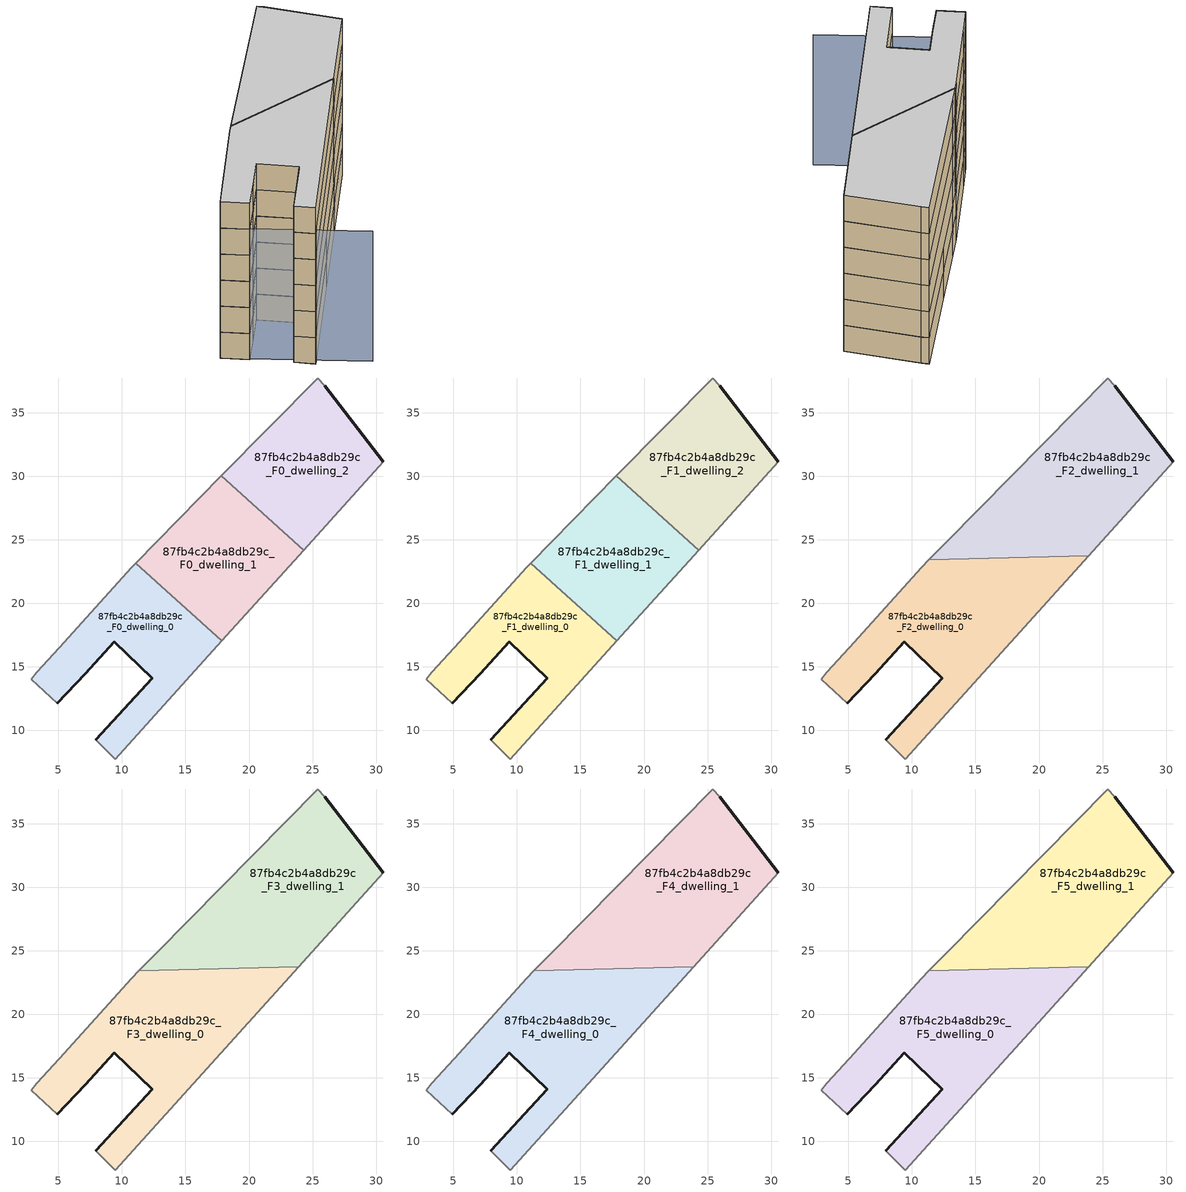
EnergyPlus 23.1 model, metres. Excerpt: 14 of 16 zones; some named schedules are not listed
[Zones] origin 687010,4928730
87fb4c2b4a8db29c_F0_dwelling_0
 floor ground (EU_floor_Construction): 12.38,14.08 7.95,9.25 9.47,7.75 17.85,17.04 11.07,23.16 10.77,22.84 5.07,16.5 3.32,14.55 2.88,14.01 4.93,12.14 7.12,14.45 9.41,16.96 z0
 wall outside (EU_wall_Construction): 7.95,9.25 12.38,14.08 9.41,16.96 7.12,14.45 4.93,12.14 z0:3
 wall adiabatic (EU_wall_Construction): 4.93,12.14 2.88,14.01 3.32,14.55 5.07,16.5 10.77,22.84 11.07,23.16 / 17.85,17.04 9.47,7.75 7.95,9.25 z0:3
 wall to 87fb4c2b4a8db29c_F0_dwelling_1 (EU_wall_Construction): 11.07,23.16 17.85,17.04 z0:3
87fb4c2b4a8db29c_F0_dwelling_1
 floor ground (EU_floor_Construction): 17.85,17.04 24.29,24.18 17.82,30.02 12.73,24.84 11.07,23.16 z0
 wall adiabatic (EU_wall_Construction): 24.29,24.18 17.85,17.04 / 11.07,23.16 12.73,24.84 17.82,30.02 z0:3
 wall to 87fb4c2b4a8db29c_F0_dwelling_2 (EU_wall_Construction): 17.82,30.02 24.29,24.18 z0:3
87fb4c2b4a8db29c_F0_dwelling_2
 floor ground (EU_floor_Construction): 24.29,24.18 30.55,31.12 25.94,37.12 25.42,37.72 17.82,30.02 z0
 wall outside (EU_wall_Construction): 25.94,37.12 30.55,31.12 z0:3
 wall adiabatic (EU_wall_Construction): 30.55,31.12 24.29,24.18 / 17.82,30.02 25.42,37.72 25.94,37.12 z0:3
87fb4c2b4a8db29c_F1_dwelling_0
 floor to 87fb4c2b4a8db29c_F0_dwelling_0 (EU_floor_Construction): 12.38,14.08 7.95,9.25 9.47,7.75 17.85,17.04 11.07,23.16 10.77,22.84 5.07,16.5 3.32,14.55 2.88,14.01 4.93,12.14 7.12,14.45 9.41,16.96 z3
 wall outside (EU_wall_Construction): 7.95,9.25 12.38,14.08 9.41,16.96 7.12,14.45 4.93,12.14 z3:6
 wall adiabatic (EU_wall_Construction): 4.93,12.14 2.88,14.01 3.32,14.55 5.07,16.5 10.77,22.84 11.07,23.16 / 17.85,17.04 9.47,7.75 7.95,9.25 z3:6
 wall to 87fb4c2b4a8db29c_F1_dwelling_1 (EU_wall_Construction): 11.07,23.16 17.85,17.04 z3:6
87fb4c2b4a8db29c_F1_dwelling_1
 floor to 87fb4c2b4a8db29c_F0_dwelling_1 (EU_floor_Construction): 17.85,17.04 24.29,24.18 17.82,30.02 12.73,24.84 11.07,23.16 z3
 wall adiabatic (EU_wall_Construction): 24.29,24.18 17.85,17.04 / 11.07,23.16 12.73,24.84 17.82,30.02 z3:6
 wall to 87fb4c2b4a8db29c_F1_dwelling_2 (EU_wall_Construction): 17.82,30.02 24.29,24.18 z3:6
87fb4c2b4a8db29c_F1_dwelling_2
 floor to 87fb4c2b4a8db29c_F0_dwelling_2 (EU_floor_Construction): 24.29,24.18 30.55,31.12 25.94,37.12 25.42,37.72 17.82,30.02 z3
 wall outside (EU_wall_Construction): 25.94,37.12 30.55,31.12 z3:6
 wall adiabatic (EU_wall_Construction): 30.55,31.12 24.29,24.18 / 17.82,30.02 25.42,37.72 25.94,37.12 z3:6
87fb4c2b4a8db29c_F2_dwelling_0
 floor to 87fb4c2b4a8db29c_F1_dwelling_0 (EU_floor_Construction): 12.38,14.08 7.95,9.25 9.47,7.75 17.85,17.04 11.07,23.16 10.77,22.84 5.07,16.5 3.32,14.55 2.88,14.01 4.93,12.14 7.12,14.45 9.41,16.96 z6
 floor to 87fb4c2b4a8db29c_F1_dwelling_1 (EU_floor_Construction): 17.85,17.04 23.9,23.75 11.34,23.43 11.07,23.16 z6
 wall outside (EU_wall_Construction): 7.95,9.25 12.38,14.08 9.41,16.96 7.12,14.45 4.93,12.14 z6:9
 wall adiabatic (EU_wall_Construction): 4.93,12.14 2.88,14.01 3.32,14.55 5.07,16.5 10.77,22.84 11.34,23.43 / 23.9,23.75 9.47,7.75 7.95,9.25 z6:9
 wall to 87fb4c2b4a8db29c_F2_dwelling_1 (EU_wall_Construction): 11.34,23.43 23.9,23.75 z6:9
87fb4c2b4a8db29c_F2_dwelling_1
 floor to 87fb4c2b4a8db29c_F1_dwelling_1 (EU_floor_Construction): 23.9,23.75 24.29,24.18 17.82,30.02 12.73,24.84 11.34,23.43 z6
 floor to 87fb4c2b4a8db29c_F1_dwelling_2 (EU_floor_Construction): 24.29,24.18 30.55,31.12 25.94,37.12 25.42,37.72 17.82,30.02 z6
 wall outside (EU_wall_Construction): 25.94,37.12 30.55,31.12 z6:9
 wall adiabatic (EU_wall_Construction): 30.55,31.12 23.9,23.75 / 11.34,23.43 12.73,24.84 25.42,37.72 25.94,37.12 z6:9
87fb4c2b4a8db29c_F3_dwelling_0
 floor to 87fb4c2b4a8db29c_F2_dwelling_0 (EU_floor_Construction): 12.38,14.08 7.95,9.25 9.47,7.75 23.9,23.75 11.34,23.43 10.77,22.84 5.07,16.5 3.32,14.55 2.88,14.01 4.93,12.14 7.12,14.45 9.41,16.96 z9
 wall outside (EU_wall_Construction): 7.95,9.25 12.38,14.08 9.41,16.96 7.12,14.45 4.93,12.14 z9:12
 wall adiabatic (EU_wall_Construction): 4.93,12.14 2.88,14.01 3.32,14.55 5.07,16.5 10.77,22.84 11.34,23.43 / 23.9,23.75 9.47,7.75 7.95,9.25 z9:12
 wall to 87fb4c2b4a8db29c_F3_dwelling_1 (EU_wall_Construction): 11.34,23.43 23.9,23.75 z9:12
87fb4c2b4a8db29c_F3_dwelling_1
 floor to 87fb4c2b4a8db29c_F2_dwelling_1 (EU_floor_Construction): 23.9,23.75 30.55,31.12 25.94,37.12 25.42,37.72 12.73,24.84 11.34,23.43 z9
 wall outside (EU_wall_Construction): 25.94,37.12 30.55,31.12 z9:12
 wall adiabatic (EU_wall_Construction): 30.55,31.12 23.9,23.75 / 11.34,23.43 12.73,24.84 25.42,37.72 25.94,37.12 z9:12
87fb4c2b4a8db29c_F4_dwelling_0
 floor to 87fb4c2b4a8db29c_F3_dwelling_0 (EU_floor_Construction): 12.38,14.08 7.95,9.25 9.47,7.75 23.9,23.75 11.34,23.43 10.77,22.84 5.07,16.5 3.32,14.55 2.88,14.01 4.93,12.14 7.12,14.45 9.41,16.96 z12
 wall outside (EU_wall_Construction): 7.95,9.25 12.38,14.08 9.41,16.96 7.12,14.45 4.93,12.14 z12:15
 wall adiabatic (EU_wall_Construction): 4.93,12.14 2.88,14.01 3.32,14.55 5.07,16.5 10.77,22.84 11.34,23.43 / 23.9,23.75 9.47,7.75 7.95,9.25 z12:15
 wall to 87fb4c2b4a8db29c_F4_dwelling_1 (EU_wall_Construction): 11.34,23.43 23.9,23.75 z12:15
87fb4c2b4a8db29c_F4_dwelling_1
 floor to 87fb4c2b4a8db29c_F3_dwelling_1 (EU_floor_Construction): 23.9,23.75 30.55,31.12 25.94,37.12 25.42,37.72 12.73,24.84 11.34,23.43 z12
 wall outside (EU_wall_Construction): 25.94,37.12 30.55,31.12 z12:15
 wall adiabatic (EU_wall_Construction): 30.55,31.12 23.9,23.75 / 11.34,23.43 12.73,24.84 25.42,37.72 25.94,37.12 z12:15
87fb4c2b4a8db29c_F5_dwelling_0
 floor to 87fb4c2b4a8db29c_F4_dwelling_0 (EU_floor_Construction): 12.38,14.08 7.95,9.25 9.47,7.75 23.9,23.75 11.34,23.43 10.77,22.84 5.07,16.5 3.32,14.55 2.88,14.01 4.93,12.14 7.12,14.45 9.41,16.96 z15
 wall outside (EU_wall_Construction): 7.95,9.25 12.38,14.08 9.41,16.96 7.12,14.45 4.93,12.14 z15:18
 wall adiabatic (EU_wall_Construction): 4.93,12.14 2.88,14.01 3.32,14.55 5.07,16.5 10.77,22.84 11.34,23.43 / 23.9,23.75 9.47,7.75 7.95,9.25 z15:18
 wall to 87fb4c2b4a8db29c_F5_dwelling_1 (EU_wall_Construction): 11.34,23.43 23.9,23.75 z15:18
 ceiling to 87fb4c2b4a8db29c_F6_dwelling_0 (EU_floor_Construction): 23.9,23.75 9.47,7.75 7.95,9.25 12.38,14.08 9.41,16.96 7.12,14.45 4.93,12.14 2.88,14.01 3.32,14.55 5.07,16.5 10.77,22.84 11.34,23.43 z18
87fb4c2b4a8db29c_F5_dwelling_1
 floor to 87fb4c2b4a8db29c_F4_dwelling_1 (EU_floor_Construction): 23.9,23.75 30.55,31.12 25.94,37.12 25.42,37.72 12.73,24.84 11.34,23.43 z15
 wall outside (EU_wall_Construction): 25.94,37.12 30.55,31.12 z15:18
 wall adiabatic (EU_wall_Construction): 30.55,31.12 23.9,23.75 / 11.34,23.43 12.73,24.84 25.42,37.72 25.94,37.12 z15:18
 ceiling to 87fb4c2b4a8db29c_F6_dwelling_1 (EU_floor_Construction): 25.94,37.12 30.55,31.12 23.9,23.75 11.34,23.43 12.73,24.84 25.42,37.72 z18
shading: 2.88,14.02 14,4.84 z0:15
[Building]
EU S2 Campaign: North Axis=0; Terrain=City; Solar Distribution=FullExterior
[Site:Location]
Bologna: Latitude=44.5; Longitude=11.25; Time Zone=1; Elevation=37
[SizingPeriod:WeatherFileDays]
AnnualSizingPeriod: Begin Month=1; Begin Day of Month=1; End Month=12; End Day of Month=31; Day of Week for Start Day=Monday; Use Weather File Daylight Saving Period=No; Use Weather File Rain and Snow Indicators=No
[MATERIAL]
EU_InternalMass_Material: Roughness=MediumRough; Thickness=0.1; Conductivity=1; Density=1800; Specific Heat=900; Thermal Absorptance=0.9; Solar Absorptance=0.7; Visible Absorptance=0.7
[MATERIAL:NOMASS] Roughness=MediumRough; Thermal Absorptance=0.9; Solar Absorptance=0.7; Visible Absorptance=0.7
Name | Thermal Resistance
EU_wall_NoMass | 0.905828
EU_floor_NoMass | 0.67114
[CONSTRUCTION]
EU_wall_Construction: EU_wall_NoMass
EU_floor_Construction: EU_floor_NoMass
EU_InternalMass_Construction: EU_InternalMass_Material
[ZONE] Type=1; Multiplier=1; Ceiling Height=autocalculate; Floor Area=autocalculate; Part of Total Floor Area=Yes
Name | Volume
87fb4c2b4a8db29c_F0_dwelling_0 | 257.271
87fb4c2b4a8db29c_F1_dwelling_0 | 257.27
87fb4c2b4a8db29c_F2_dwelling_0 | 385.911
87fb4c2b4a8db29c_F3_dwelling_0; 87fb4c2b4a8db29c_F4_dwelling_0; 87fb4c2b4a8db29c_F5_dwelling_0 | 385.937
87fb4c2b4a8db29c_F0_dwelling_1 | 257.281
87fb4c2b4a8db29c_F1_dwelling_1 | 257.28
87fb4c2b4a8db29c_F2_dwelling_1 | 385.923
87fb4c2b4a8db29c_F3_dwelling_1; 87fb4c2b4a8db29c_F4_dwelling_1; 87fb4c2b4a8db29c_F5_dwelling_1 | 385.934
87fb4c2b4a8db29c_F0_dwelling_2 | 257.283
87fb4c2b4a8db29c_F1_dwelling_2 | 257.285
[INTERNALMASS] Construction=EU_InternalMass_Construction
Name | Zone or ZoneList | Surface Area
87fb4c2b4a8db29c_F0_dwelling_0_EU_InternalMass | 87fb4c2b4a8db29c_F0_dwelling_0 | 85.7569
87fb4c2b4a8db29c_F0_dwelling_1_EU_InternalMass | 87fb4c2b4a8db29c_F0_dwelling_1 | 85.7601
87fb4c2b4a8db29c_F0_dwelling_2_EU_InternalMass | 87fb4c2b4a8db29c_F0_dwelling_2 | 85.761
87fb4c2b4a8db29c_F1_dwelling_0_EU_InternalMass | 87fb4c2b4a8db29c_F1_dwelling_0 | 85.7569
87fb4c2b4a8db29c_F1_dwelling_1_EU_InternalMass | 87fb4c2b4a8db29c_F1_dwelling_1 | 85.7601
87fb4c2b4a8db29c_F1_dwelling_2_EU_InternalMass | 87fb4c2b4a8db29c_F1_dwelling_2 | 85.761
87fb4c2b4a8db29c_F2_dwelling_0_EU_InternalMass | 87fb4c2b4a8db29c_F2_dwelling_0 | 128.646
87fb4c2b4a8db29c_F2_dwelling_1_EU_InternalMass | 87fb4c2b4a8db29c_F2_dwelling_1 | 128.645
87fb4c2b4a8db29c_F3_dwelling_0_EU_InternalMass | 87fb4c2b4a8db29c_F3_dwelling_0 | 128.646
87fb4c2b4a8db29c_F3_dwelling_1_EU_InternalMass | 87fb4c2b4a8db29c_F3_dwelling_1 | 128.645
87fb4c2b4a8db29c_F4_dwelling_0_EU_InternalMass | 87fb4c2b4a8db29c_F4_dwelling_0 | 128.646
87fb4c2b4a8db29c_F4_dwelling_1_EU_InternalMass | 87fb4c2b4a8db29c_F4_dwelling_1 | 128.645
87fb4c2b4a8db29c_F5_dwelling_0_EU_InternalMass | 87fb4c2b4a8db29c_F5_dwelling_0 | 128.646
87fb4c2b4a8db29c_F5_dwelling_1_EU_InternalMass | 87fb4c2b4a8db29c_F5_dwelling_1 | 128.645
[OTHEREQUIPMENT] Fuel Type=Electricity; Design Level Calculation Method=Watts/Area; Power per Zone Floor Area=1; Fraction Latent=0; Fraction Radiant=0; Fraction Lost=0; Carbon Dioxide Generation Rate=0; EndUse Subcategory=EU_Step8_InternalGains
Name | Zone or ZoneList or Space or SpaceList | Schedule
EU_Step8_InternalGain_87fb4c2b4a8db29c_F0_dwelling_0_f000 | 87fb4c2b4a8db29c_F0_dwelling_0 | EU_Step8_GainSchedule_87fb4c2b4a8db29c_F0_dwelling_0_f000
EU_Step8_InternalGain_87fb4c2b4a8db29c_F0_dwelling_1_f000 | 87fb4c2b4a8db29c_F0_dwelling_1 | EU_Step8_GainSchedule_87fb4c2b4a8db29c_F0_dwelling_1_f000
EU_Step8_InternalGain_87fb4c2b4a8db29c_F0_dwelling_2_f000 | 87fb4c2b4a8db29c_F0_dwelling_2 | EU_Step8_GainSchedule_87fb4c2b4a8db29c_F0_dwelling_2_f000
EU_Step8_InternalGain_87fb4c2b4a8db29c_F1_dwelling_0_f000 | 87fb4c2b4a8db29c_F1_dwelling_0 | EU_Step8_GainSchedule_87fb4c2b4a8db29c_F1_dwelling_0_f000
EU_Step8_InternalGain_87fb4c2b4a8db29c_F1_dwelling_1_f000 | 87fb4c2b4a8db29c_F1_dwelling_1 | EU_Step8_GainSchedule_87fb4c2b4a8db29c_F1_dwelling_1_f000
EU_Step8_InternalGain_87fb4c2b4a8db29c_F1_dwelling_2_f000 | 87fb4c2b4a8db29c_F1_dwelling_2 | EU_Step8_GainSchedule_87fb4c2b4a8db29c_F1_dwelling_2_f000
EU_Step8_InternalGain_87fb4c2b4a8db29c_F2_dwelling_0_f000 | 87fb4c2b4a8db29c_F2_dwelling_0 | EU_Step8_GainSchedule_87fb4c2b4a8db29c_F2_dwelling_0_f000
EU_Step8_InternalGain_87fb4c2b4a8db29c_F2_dwelling_1_f000 | 87fb4c2b4a8db29c_F2_dwelling_1 | EU_Step8_GainSchedule_87fb4c2b4a8db29c_F2_dwelling_1_f000
EU_Step8_InternalGain_87fb4c2b4a8db29c_F3_dwelling_0_f000 | 87fb4c2b4a8db29c_F3_dwelling_0 | EU_Step8_GainSchedule_87fb4c2b4a8db29c_F3_dwelling_0_f000
EU_Step8_InternalGain_87fb4c2b4a8db29c_F3_dwelling_1_f000 | 87fb4c2b4a8db29c_F3_dwelling_1 | EU_Step8_GainSchedule_87fb4c2b4a8db29c_F3_dwelling_1_f000
EU_Step8_InternalGain_87fb4c2b4a8db29c_F4_dwelling_0_f000 | 87fb4c2b4a8db29c_F4_dwelling_0 | EU_Step8_GainSchedule_87fb4c2b4a8db29c_F4_dwelling_0_f000
EU_Step8_InternalGain_87fb4c2b4a8db29c_F4_dwelling_1_f000 | 87fb4c2b4a8db29c_F4_dwelling_1 | EU_Step8_GainSchedule_87fb4c2b4a8db29c_F4_dwelling_1_f000
EU_Step8_InternalGain_87fb4c2b4a8db29c_F5_dwelling_0_f000 | 87fb4c2b4a8db29c_F5_dwelling_0 | EU_Step8_GainSchedule_87fb4c2b4a8db29c_F5_dwelling_0_f000
EU_Step8_InternalGain_87fb4c2b4a8db29c_F5_dwelling_1_f000 | 87fb4c2b4a8db29c_F5_dwelling_1 | EU_Step8_GainSchedule_87fb4c2b4a8db29c_F5_dwelling_1_f000
[ZONEVENTILATION:DESIGNFLOWRATE] Schedule=EU_AlwaysOn; Design Flow Rate Calculation Method=AirChanges/Hour; Air Changes per Hour=0.73129; Ventilation Type=Natural; Fan Pressure Rise=0; Fan Total Efficiency=1; Constant Term Coefficient=1; Temperature Term Coefficient=0; Velocity Term Coefficient=0; Velocity Squared Term Coefficient=0; Minimum Indoor Temperature=-100; Maximum Indoor Temperature=100; Delta Temperature=-100; Minimum Outdoor Temperature=-100; Maximum Outdoor Temperature=100; Maximum Wind Speed=40
Name | Zone or ZoneList or Space or SpaceList
EU_ConstantAir_87fb4c2b4a8db29c_F0_dwelling_0 | 87fb4c2b4a8db29c_F0_dwelling_0
EU_ConstantAir_87fb4c2b4a8db29c_F0_dwelling_1 | 87fb4c2b4a8db29c_F0_dwelling_1
EU_ConstantAir_87fb4c2b4a8db29c_F0_dwelling_2 | 87fb4c2b4a8db29c_F0_dwelling_2
EU_ConstantAir_87fb4c2b4a8db29c_F1_dwelling_0 | 87fb4c2b4a8db29c_F1_dwelling_0
EU_ConstantAir_87fb4c2b4a8db29c_F1_dwelling_1 | 87fb4c2b4a8db29c_F1_dwelling_1
EU_ConstantAir_87fb4c2b4a8db29c_F1_dwelling_2 | 87fb4c2b4a8db29c_F1_dwelling_2
EU_ConstantAir_87fb4c2b4a8db29c_F2_dwelling_0 | 87fb4c2b4a8db29c_F2_dwelling_0
EU_ConstantAir_87fb4c2b4a8db29c_F2_dwelling_1 | 87fb4c2b4a8db29c_F2_dwelling_1
EU_ConstantAir_87fb4c2b4a8db29c_F3_dwelling_0 | 87fb4c2b4a8db29c_F3_dwelling_0
EU_ConstantAir_87fb4c2b4a8db29c_F3_dwelling_1 | 87fb4c2b4a8db29c_F3_dwelling_1
EU_ConstantAir_87fb4c2b4a8db29c_F4_dwelling_0 | 87fb4c2b4a8db29c_F4_dwelling_0
EU_ConstantAir_87fb4c2b4a8db29c_F4_dwelling_1 | 87fb4c2b4a8db29c_F4_dwelling_1
EU_ConstantAir_87fb4c2b4a8db29c_F5_dwelling_0 | 87fb4c2b4a8db29c_F5_dwelling_0
EU_ConstantAir_87fb4c2b4a8db29c_F5_dwelling_1 | 87fb4c2b4a8db29c_F5_dwelling_1
[HVACTEMPLATE:THERMOSTAT] Constant Heating Setpoint=20; Constant Cooling Setpoint=50
EU_HeatOnly_87fb4c2b4a8db29c_F0_dwelling_0; EU_HeatOnly_87fb4c2b4a8db29c_F0_dwelling_1; EU_HeatOnly_87fb4c2b4a8db29c_F0_dwelling_2; EU_HeatOnly_87fb4c2b4a8db29c_F1_dwelling_0; EU_HeatOnly_87fb4c2b4a8db29c_F1_dwelling_1; EU_HeatOnly_87fb4c2b4a8db29c_F1_dwelling_2; EU_HeatOnly_87fb4c2b4a8db29c_F2_dwelling_0; EU_HeatOnly_87fb4c2b4a8db29c_F2_dwelling_1; EU_HeatOnly_87fb4c2b4a8db29c_F3_dwelling_0; EU_HeatOnly_87fb4c2b4a8db29c_F3_dwelling_1; EU_HeatOnly_87fb4c2b4a8db29c_F4_dwelling_0; EU_HeatOnly_87fb4c2b4a8db29c_F4_dwelling_1; EU_HeatOnly_87fb4c2b4a8db29c_F5_dwelling_0; EU_HeatOnly_87fb4c2b4a8db29c_F5_dwelling_1; EU_HeatOnly_87fb4c2b4a8db29c_F6_dwelling_0; EU_HeatOnly_87fb4c2b4a8db29c_F6_dwelling_1
[HVACTEMPLATE:ZONE:IDEALLOADSAIRSYSTEM] System Availability Schedule=EU_AlwaysOn; Maximum Heating Supply Air Temperature=50; Minimum Cooling Supply Air Temperature=13; Maximum Heating Supply Air Humidity Ratio=0.0156; Minimum Cooling Supply Air Humidity Ratio=0.0077; Heating Limit=NoLimit; Cooling Limit=NoLimit; Heating Availability Schedule=EU_AlwaysOn; Cooling Availability Schedule=EU_CoolingOff; Dehumidification Control Type=ConstantSensibleHeatRatio; Cooling Sensible Heat Ratio=0.7; Dehumidification Setpoint=60; Humidification Control Type=None; Humidification Setpoint=30; Outdoor Air Method=None; Outdoor Air Flow Rate per Person=0.00944; Outdoor Air Flow Rate per Zone Floor Area=0; Outdoor Air Flow Rate per Zone=0; Demand Controlled Ventilation Type=None; Outdoor Air Economizer Type=NoEconomizer; Heat Recovery Type=None; Sensible Heat Recovery Effectiveness=0.7; Latent Heat Recovery Effectiveness=0.65
Name | Template Thermostat
87fb4c2b4a8db29c_F0_dwelling_0 | EU_HeatOnly_87fb4c2b4a8db29c_F0_dwelling_0
87fb4c2b4a8db29c_F0_dwelling_1 | EU_HeatOnly_87fb4c2b4a8db29c_F0_dwelling_1
87fb4c2b4a8db29c_F0_dwelling_2 | EU_HeatOnly_87fb4c2b4a8db29c_F0_dwelling_2
87fb4c2b4a8db29c_F1_dwelling_0 | EU_HeatOnly_87fb4c2b4a8db29c_F1_dwelling_0
87fb4c2b4a8db29c_F1_dwelling_1 | EU_HeatOnly_87fb4c2b4a8db29c_F1_dwelling_1
87fb4c2b4a8db29c_F1_dwelling_2 | EU_HeatOnly_87fb4c2b4a8db29c_F1_dwelling_2
87fb4c2b4a8db29c_F2_dwelling_0 | EU_HeatOnly_87fb4c2b4a8db29c_F2_dwelling_0
87fb4c2b4a8db29c_F2_dwelling_1 | EU_HeatOnly_87fb4c2b4a8db29c_F2_dwelling_1
87fb4c2b4a8db29c_F3_dwelling_0 | EU_HeatOnly_87fb4c2b4a8db29c_F3_dwelling_0
87fb4c2b4a8db29c_F3_dwelling_1 | EU_HeatOnly_87fb4c2b4a8db29c_F3_dwelling_1
87fb4c2b4a8db29c_F4_dwelling_0 | EU_HeatOnly_87fb4c2b4a8db29c_F4_dwelling_0
87fb4c2b4a8db29c_F4_dwelling_1 | EU_HeatOnly_87fb4c2b4a8db29c_F4_dwelling_1
87fb4c2b4a8db29c_F5_dwelling_0 | EU_HeatOnly_87fb4c2b4a8db29c_F5_dwelling_0
87fb4c2b4a8db29c_F5_dwelling_1 | EU_HeatOnly_87fb4c2b4a8db29c_F5_dwelling_1
